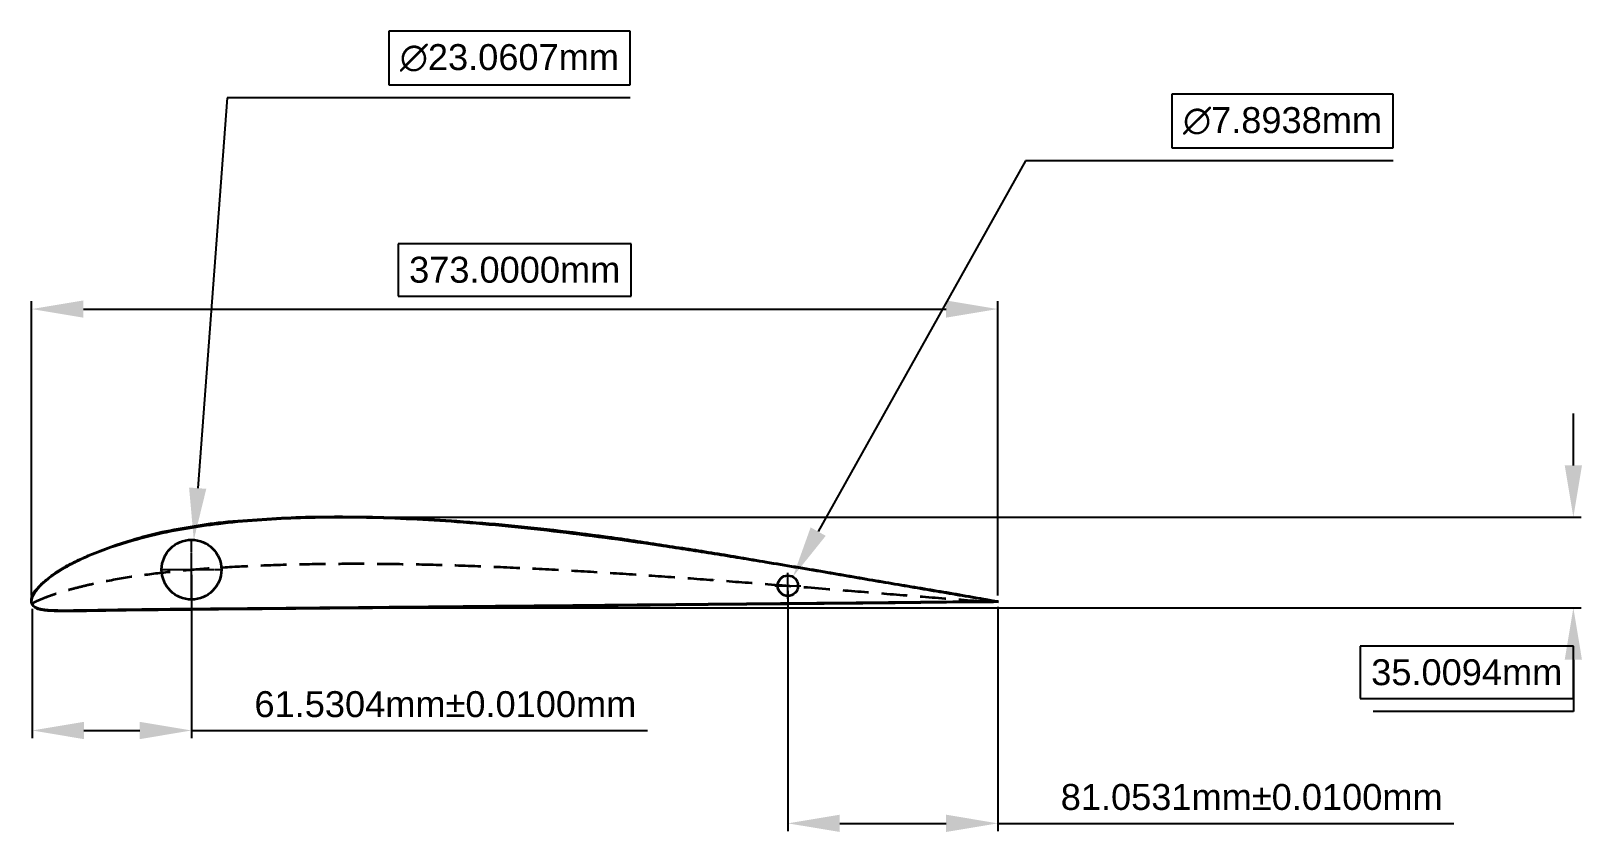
# Model space of a CAD drawing. Header units: millimetres. Extents: x 131 to 730, y 22 to 331.
import ezdxf

# ---------------------------------------------------------------- set-up
doc = ezdxf.new("R2010")
doc.units = ezdxf.units.MM
doc.header["$MEASUREMENT"] = 0
doc.linetypes.add('CENTER2', pattern=[1.125, 0.75, -0.125, 0.125, -0.125])
doc.linetypes.add('DASHED', pattern=[0.75, 0.5, -0.25])
doc.layers.add('CENTER_MARK', color=170, linetype='Continuous')
for name, color, linetype, lineweight in [('CONTUR_ARIPA', 10, 'Continuous', 35), ('COTE', 112, 'Continuous', 35), ('LINIE_DE_CURBURA', 202, 'DASHED', 35), ('LONJEROANE', 50, 'Continuous', 35), ('NERVURI', 30, 'Continuous', 35)]:
    doc.layers.add(name, color=color, linetype=linetype, lineweight=lineweight)
doc.styles.get("Standard").update_dxf_attribs({"font": 'arial.ttf'})
doc.dimstyles.new('AERO_DIM', dxfattribs={"dimtxt": 25, "dimasz": 20, "dimexe": 3, "dimexo": 2, "dimgap": -5, "dimtad": 1, "dimtih": 1, "dimtoh": 1, "dimdec": 4, "dimzin": 0, "dimdsep": 46, "dimtxsty": 'Standard', "dimcen": 5, "dimadec": 0, "dimazin": 0, "dimtfac": 1, "dimtdec": 4, "dimtofl": 0, "dimtmove": 0, "dimatfit": 3, "dimfxl": 1, "dimtolj": 1, "dimtzin": 0, "dimarcsym": 0})
doc.dimstyles.new('AERO_DIM_TOL', dxfattribs={"dimtxt": 10, "dimasz": 20, "dimexe": 3, "dimexo": 2, "dimgap": 5, "dimtad": 1, "dimtih": 1, "dimtoh": 1, "dimdec": 4, "dimzin": 0, "dimdsep": 46, "dimtxsty": 'Standard', "dimcen": 5, "dimadec": 0, "dimazin": 0, "dimtol": 1, "dimtp": 0.01, "dimtm": 0.01, "dimtfac": 1, "dimtdec": 4, "dimtofl": 0, "dimtmove": 0, "dimatfit": 3, "dimfxl": 1, "dimtolj": 1, "dimtzin": 0, "dimarcsym": 0})

# ---------------------------------------------------------------- blocks, each defined once
blk = doc.blocks.new('*D1')
at = {"layer": 'COTE', "color": 0, "lineweight": -2, "transparency": 16777216}
for p, q in [((362.68, 249.05), (272.63, 249.05)), ((272.63, 249.05), (272.63, 228.83)), ((362.68, 228.83), (362.68, 249.05)), ((272.63, 228.83), (362.68, 228.83)), ((131.16, 113.24), (131.16, 226.83)), ((151.16, 223.83), (484.16, 223.83)), ((504.16, 113.24), (504.16, 226.83))]:
    blk.add_line(p, q, dxfattribs=at)
at = {"layer": 'COTE', "color": 0, "transparency": 16777216}
for points in [[(151.16, 227.16), (151.16, 220.5), (131.16, 223.83)], [(484.16, 227.16), (484.16, 220.5), (504.16, 223.83)]]:
    blk.add_solid(points, dxfattribs=at)
at = {"layer": 'Defpoints', "color": 0, "transparency": 16777216}
for p in [(504.16, 223.83), (131.16, 111.24), (504.16, 111.24)]:
    blk.add_point(p, dxfattribs=at)
at = {"layer": 'COTE', "color": 0, "transparency": 16777216, "insert": (317.66, 238.94), "char_height": 10, "attachment_point": 5}
blk.add_mtext('\\A1;373.0000mm', dxfattribs=at)
blk = doc.blocks.new('*D2')
at = {"layer": 'COTE', "color": 0, "lineweight": -2, "transparency": 16777216}
for p, q in [((726.34, 163.5), (726.34, 183.5)), ((247.44, 143.5), (729.34, 143.5)), ((247.78, 108.49), (729.34, 108.49)), ((726.34, 93.71), (644.05, 93.71)), ((644.05, 93.71), (644.05, 73.49)), ((726.34, 73.49), (726.34, 93.71)), ((726.34, 88.49), (726.34, 68.49)), ((644.05, 73.49), (726.34, 73.49)), ((726.34, 68.49), (649.05, 68.49))]:
    blk.add_line(p, q, dxfattribs=at)
at = {"layer": 'COTE', "color": 0, "transparency": 16777216}
for points in [[(723, 163.5), (729.67, 163.5), (726.34, 143.5)], [(723, 88.49), (729.67, 88.49), (726.34, 108.49)]]:
    blk.add_solid(points, dxfattribs=at)
at = {"layer": 'Defpoints', "color": 0, "transparency": 16777216}
for p in [(245.44, 143.5), (245.78, 108.49), (726.34, 108.49)]:
    blk.add_point(p, dxfattribs=at)
at = {"layer": 'COTE', "color": 0, "transparency": 16777216, "insert": (685.19, 83.6), "char_height": 10, "attachment_point": 5}
blk.add_mtext('\\A1;35.0094mm', dxfattribs=at)
blk = doc.blocks.new('*D3')
at = {"layer": 'COTE', "color": 0, "lineweight": -2, "transparency": 16777216}
for p, q in [((362.21, 331.14), (269.04, 331.14)), ((269.04, 331.14), (269.04, 310.37)), ((362.21, 310.37), (362.21, 331.14)), ((206.66, 305.37), (195.27, 154.7)), ((362.21, 305.37), (206.66, 305.37)), ((269.04, 310.37), (362.21, 310.37)), ((192.9, 118.26), (192.9, 128.26)), ((187.9, 123.26), (197.9, 123.26))]:
    blk.add_line(p, q, dxfattribs=at)
at = {"layer": 'COTE', "color": 0, "transparency": 16777216}
blk.add_solid([(191.95, 154.95), (198.6, 154.45), (193.77, 134.75)], dxfattribs=at)
at = {"layer": 'Defpoints', "color": 0, "transparency": 16777216}
for p in [(193.77, 134.75), (192.03, 111.76)]:
    blk.add_point(p, dxfattribs=at)
at = {"layer": 'COTE', "color": 0, "transparency": 16777216, "insert": (315.62, 320.75), "char_height": 10, "attachment_point": 5}
blk.add_mtext('\\A1;∅23.0607mm', dxfattribs=at)
blk = doc.blocks.new('*D4')
at = {"layer": 'COTE', "color": 0, "lineweight": -2, "transparency": 16777216}
for p, q in [((656.78, 306.81), (571.38, 306.81)), ((571.38, 306.81), (571.38, 286.04)), ((656.78, 286.04), (656.78, 306.81)), ((571.38, 286.04), (656.78, 286.04)), ((514.83, 281.04), (434.81, 137.94)), ((656.78, 281.04), (514.83, 281.04)), ((423.12, 112.04), (423.12, 122.04)), ((418.12, 117.04), (428.12, 117.04))]:
    blk.add_line(p, q, dxfattribs=at)
at = {"layer": 'COTE', "color": 0, "transparency": 16777216}
blk.add_solid([(431.9, 139.57), (437.72, 136.31), (425.05, 120.48)], dxfattribs=at)
at = {"layer": 'Defpoints', "color": 0, "transparency": 16777216}
for p in [(425.05, 120.48), (421.2, 113.59)]:
    blk.add_point(p, dxfattribs=at)
at = {"layer": 'COTE', "color": 0, "transparency": 16777216, "insert": (614.08, 296.43), "char_height": 10, "attachment_point": 5}
blk.add_mtext('\\A1;∅7.8938mm', dxfattribs=at)
blk = doc.blocks.new('*U7')
at = {"layer": 'CENTER_MARK', "color": 0, "linetype": 'CENTER2', "transparency": 16777216}
for p, q in [((0, 2.30607), (0, 11.65035)), ((-11.65035, 0), (-2.30607, 0)), ((0, -11.65035), (0, -2.30607)), ((2.30607, 0), (11.65035, 0))]:
    blk.add_line(p, q, dxfattribs=at)
at = {"layer": 'CENTER_MARK', "color": 0, "linetype": 'Continuous', "transparency": 16777216}
for p, q in [((0, -1.153035), (0, 1.153035)), ((-1.153035, 0), (1.153035, 0))]:
    blk.add_line(p, q, dxfattribs=at)
blk = doc.blocks.new('*U8')
at = {"layer": 'CENTER_MARK', "color": 0, "linetype": 'CENTER2', "transparency": 16777216}
for p, q in [((-4.0669, 0), (-0.78938, 0)), ((0, 0.78938), (0, 4.0669)), ((0.78938, 0), (4.0669, 0)), ((0, -4.0669), (0, -0.78938))]:
    blk.add_line(p, q, dxfattribs=at)
at = {"layer": 'CENTER_MARK', "color": 0, "linetype": 'Continuous', "transparency": 16777216}
for p, q in [((-0.39469, 0), (0.39469, 0)), ((0, -0.39469), (0, 0.39469))]:
    blk.add_line(p, q, dxfattribs=at)
blk = doc.blocks.new('*D9')
at = {"layer": 'COTE', "color": 0, "lineweight": -2, "transparency": 16777216}
for p, q in [((192.9, 121.26), (192.9, 58.18)), ((131.37, 108.19), (131.37, 58.18)), ((151.37, 61.18), (172.9, 61.18)), ((192.9, 61.18), (368.91, 61.18))]:
    blk.add_line(p, q, dxfattribs=at)
at = {"layer": 'COTE', "color": 0, "transparency": 16777216}
for points in [[(151.37, 64.51), (151.37, 57.84), (131.37, 61.18)], [(172.9, 64.51), (172.9, 57.84), (192.9, 61.18)]]:
    blk.add_solid(points, dxfattribs=at)
at = {"layer": 'Defpoints', "color": 0, "transparency": 16777216}
for p in [(192.9, 123.26), (131.37, 110.19), (192.9, 61.18)]:
    blk.add_point(p, dxfattribs=at)
at = {"layer": 'COTE', "color": 0, "transparency": 16777216, "insert": (290.9, 71.28), "char_height": 10, "attachment_point": 5}
blk.add_mtext('\\A1;61.5304mm±0.0100mm', dxfattribs=at)
blk = doc.blocks.new('*D10')
at = {"layer": 'COTE', "color": 0, "lineweight": -2, "transparency": 16777216}
for p, q in [((423.12, 115.04), (423.12, 22.34)), ((504.17, 108.94), (504.17, 22.34)), ((443.12, 25.34), (484.17, 25.34)), ((504.17, 25.34), (680.15, 25.34))]:
    blk.add_line(p, q, dxfattribs=at)
at = {"layer": 'COTE', "color": 0, "transparency": 16777216}
for points in [[(443.12, 28.68), (443.12, 22.01), (423.12, 25.34)], [(484.17, 28.68), (484.17, 22.01), (504.17, 25.34)]]:
    blk.add_solid(points, dxfattribs=at)
at = {"layer": 'Defpoints', "color": 0, "transparency": 16777216}
for p in [(423.12, 117.04), (504.17, 110.94), (504.17, 25.34)]:
    blk.add_point(p, dxfattribs=at)
at = {"layer": 'COTE', "color": 0, "transparency": 16777216, "insert": (602.16, 35.45), "char_height": 10, "attachment_point": 5}
blk.add_mtext('\\A1;81.0531mm±0.0100mm', dxfattribs=at)
blk = doc.blocks.new('ARIPA_LEFT')
at = {"layer": 'CONTUR_ARIPA'}
blk.add_spline([(371.26, -4.82), (369.9, -4.56), (368.64, -4.32), (367.4, -4.07), (366.16, -3.85), (363.67, -3.4), (343.78, 0.06), (323.88, 3.38), (303.99, 6.84), (281.61, 10.58), (261.72, 13.95), (241.82, 17.05), (221.93, 20.04), (202.04, 22.56), (182.14, 24.74), (162.25, 26.33), (144.84, 27.37), (127.44, 27.91), (115, 28), (100.08, 27.75), (85.16, 26.92), (70.24, 25.71), (57.81, 23.79), (45.38, 21.41), (36.94, 19.08), (20.51, 13.21), (15.54, 11), (10.56, 8.42), (8.08, 6.82), (5.59, 5.13), (3.1, 3.09), (1.86, 2.01), (0.26, 0.29), (-1.1, -1.39), (-1.99, -4.85), (-0.78, -6.98), (0.62, -7.67), (1.86, -7.98), (3.1, -8.16), (5.59, -8.37), (8.08, -8.45), (10.56, -8.47), (15.54, -8.45), (20.51, -8.4), (32.94, -8.18), (45.38, -8.05), (57.81, -7.92), (70.24, -7.78), (85.16, -7.66), (100.08, -7.53), (115, -7.38), (127.44, -7.29), (144.84, -7.12), (162.25, -6.97), (182.14, -6.75), (202.04, -6.59), (221.93, -6.41), (241.82, -6.17), (261.72, -5.96), (281.61, -5.79), (303.99, -5.6), (323.88, -5.41), (343.78, -5.19), (363.67, -5), (366.16, -5), (367.4, -4.98), (368.64, -4.95), (369.89, -4.93), (371.26, -4.82)], degree=3, dxfattribs=at)
at = {"layer": 'LONJEROANE'}
for centre, radius in [((59.77, 7.55), 11.53), ((290, 1.33), 3.95)]:
    blk.add_circle(centre, radius, dxfattribs=at)
at = {"layer": 'NERVURI'}
blk.add_spline([(371.05, -4.77), (369.81, -4.56), (368.56, -4.35), (367.32, -4.13), (366.08, -3.92), (363.59, -3.5), (343.7, -0.15), (323.8, 3.25), (303.91, 6.66), (281.53, 10.44), (261.64, 13.67), (241.74, 16.74), (221.85, 19.59), (201.96, 22.14), (182.06, 24.32), (162.17, 26.05), (144.76, 27.12), (127.36, 27.72), (114.92, 27.81), (100, 27.51), (85.08, 26.7), (70.16, 25.27), (57.73, 23.49), (45.3, 21.02), (36.86, 18.76), (20.43, 13.08), (15.46, 10.79), (10.48, 8.11), (8, 6.59), (5.51, 4.88), (3.02, 2.88), (1.78, 1.71), (0.54, 0.36), (-0.71, -1.31), (-1.95, -4.77), (-0.71, -6.91), (0.54, -7.48), (1.78, -7.79), (3.02, -7.99), (5.51, -8.19), (8, -8.28), (10.48, -8.3), (15.46, -8.27), (20.43, -8.2), (32.86, -8), (45.3, -7.83), (57.73, -7.71), (70.16, -7.6), (85.08, -7.47), (100, -7.34), (114.92, -7.2), (127.36, -7.08), (144.76, -6.91), (162.17, -6.75), (182.06, -6.56), (201.96, -6.38), (221.85, -6.19), (241.74, -6), (261.64, -5.81), (281.53, -5.63), (303.91, -5.42), (323.8, -5.23), (343.7, -5.03), (363.59, -4.84), (366.08, -4.82), (367.32, -4.81), (368.56, -4.79), (369.81, -4.78), (371.05, -4.77)], degree=3, dxfattribs=at)

msp = doc.modelspace()

# ---------------------------------------------------------------- linework, layer by layer
at = {"layer": 'LINIE_DE_CURBURA', "ltscale": 20}
msp.add_open_spline([(131.36614, 110.18801), (131.53127, 110.28312), (131.69817, 110.3785), (131.86683, 110.47416), (132.27099, 110.70339), (133.08564, 111.15727), (134.34945, 111.68752), (135.5912, 112.21091), (137.24422, 112.85616), (139.31392, 113.5986), (141.80507, 114.40639), (145.11409, 115.40415), (149.25346, 116.52443), (156.69059, 118.28626), (166.63104, 120.16471), (179.08557, 121.91094), (191.53127, 123.19438), (204.79795, 124.18956), (218.8927, 124.91052), (233.81606, 125.3738), (247.91014, 125.57757), (262.83143, 125.59053), (278.58252, 125.39127), (296.81876, 124.90867), (315.8852, 124.16122), (335.77857, 123.15694), (355.67141, 121.96772), (375.56401, 120.63393), (395.45671, 119.19062), (416.1786, 117.59642), (436.89857, 115.93774), (457.62005, 114.25956), (477.51109, 112.62901), (491.52198, 111.59661), (498.88985, 110.94224), (499.63244, 110.89215)], degree=3, knots=[747.614695643, 747.614695643, 747.614695643, 747.614695643, 748.202797398, 748.202797398, 748.202797398, 749.612082275, 750.973978014, 752.319217135, 753.653281502, 756.297346404, 758.914188641, 761.509038414, 766.665299336, 771.776050002, 784.43525952, 796.995869479, 809.49573407, 821.963730542, 836.903985729, 851.831444914, 866.753067842, 879.188894694, 896.594396152, 914.008252995, 933.915322052, 953.83614554, 973.763346496, 993.699707997, 1013.647555497, 1033.598059461, 1056.048967573, 1076.006215019, 1095.966280086, 1115.921288295, 1118.154189837, 1118.154189837, 1118.154189837, 1118.154189837], dxfattribs=at)

# ---------------------------------------------------------------- block references
at = {"layer": 'CENTER_MARK', "linetype": 'CENTER2'}
for name, p in [('*U7', (192.89649, 123.25563)), ('*U8', (423.12172, 117.03703))]:
    msp.add_blockref(name, p, dxfattribs=at)
at = {"layer": 'CONTUR_ARIPA'}
msp.add_blockref('ARIPA_LEFT', (133.12668, 115.70667), dxfattribs=at)

# ---------------------------------------------------------------- dimensions: what is measured, and where the dimension line sits
at = {"layer": 'COTE'}
for p1, p2, override, picture, middle in [((192.02774, 111.75806), (193.76523, 134.75321), {"dimtxt": 10, "dimpost": 'mm'}, '*D3', (315.62132, 305.36531)), ((421.19542, 113.59212), (425.04802, 120.48193), {"dimtxt": 10, "dimasz": 20, "dimpost": 'mm'}, '*D4', (614.08108, 281.0404))]:
    dim = msp.add_diameter_dim_2p(p1=p1, p2=p2, dimstyle='AERO_DIM', override=override, dxfattribs=at)
    dim.commit()
    dim.dimension.update_dxf_attribs({"geometry": picture, "text_midpoint": middle, "dimtype": 163})
for base, p1, p2, dimstyle, override, picture, middle in [((504.15503, 223.83123), (131.15503, 111.24245), (504.15503, 111.24245), 'AERO_DIM', {"dimtxt": 10, "dimpost": 'mm'}, '*D1', (317.65503, 238.94037)), ((192.8964858815, 61.1751617319), (131.3661358815, 110.1880081074), (192.8964858815, 123.2556346993), 'AERO_DIM_TOL', {"dimpost": 'mm'}, '*D9', (290.9046714204, 71.2843022503)), ((504.17482, 25.34328), (423.12172, 117.03703), (504.17482, 110.93512), 'AERO_DIM_TOL', {"dimpost": 'mm'}, '*D10', (602.16254, 35.45242))]:
    dim = msp.add_linear_dim(base=base, p1=p1, p2=p2, dimstyle=dimstyle, override=override, dxfattribs=at)
    dim.commit()
    dim.dimension.update_dxf_attribs({"geometry": picture, "text_midpoint": middle})
dim = msp.add_linear_dim(base=(726.33698, 108.48882), p1=(245.44201, 143.49824), p2=(245.77818, 108.48882), angle=90, dimstyle='AERO_DIM', override={"dimtxt": 10, "dimpost": 'mm'}, dxfattribs=at)
dim.commit()
dim.dimension.update_dxf_attribs({"geometry": '*D2', "text_midpoint": (685.19442, 68.48882), "dimtype": 160})

doc.saveas('drawing.dxf')
